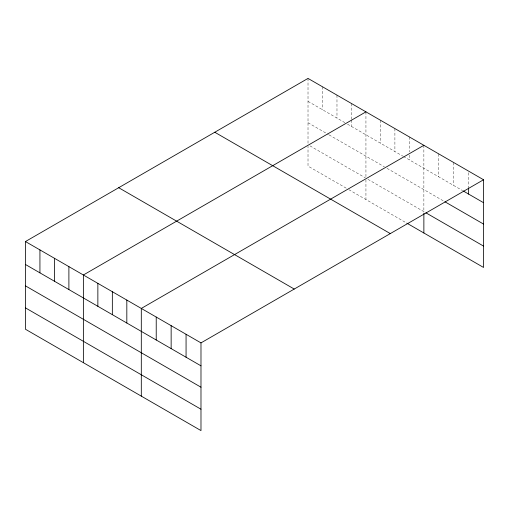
<?xml version="1.0" encoding="UTF-8"?>
<svg xmlns="http://www.w3.org/2000/svg" width="509" height="509" viewBox="0 0 509 509"><rect width="100%" height="100%" fill="white"/><g stroke="black" fill="none" stroke-linecap="round" stroke-linejoin="round"><path stroke-width="0.38" stroke-dasharray="2.54 1.91" d="M308.015 78.411L308.015 143.952M308.015 101.361L344.879 122.644M347.507 124.164L402.804 156.085M403.459 156.467L462.528 190.57M308.015 122.726L328.42 134.51M329.075 134.891L384.371 166.812M387.005 168.333L443.536 200.972M309.987 145.879L365.284 177.806M367.918 179.327L425.225 212.412M346.19 188.152L308.015 166.106L308.015 146.268M348.824 189.672L406.093 222.732M468.63 172.723L468.63 186.968M453.71 162.53L453.71 185.48M438.79 153.915L438.79 176.865M423.87 145.3L423.87 211.629M409.389 136.94L409.389 151.975M409.389 155.137L409.389 159.89M394.901 128.573L394.901 151.523M380.42 120.213L380.42 143.163M365.939 111.853L365.939 177.399M365.939 179.709L365.939 199.553M351.458 103.492L351.458 119.322M351.458 120.111L351.458 126.442M336.977 95.132L336.977 118.082M322.496 86.772L322.496 109.721"/><path stroke-width="0.76" d="M483.55 179.753L200.985 342.894L200.985 430.589L25.45 329.247L25.45 241.546L308.015 78.411L483.55 179.753L483.55 267.454L406.755 223.114M365.939 111.853L83.374 274.994L83.374 362.688M423.87 145.3L141.305 308.435L141.305 396.129M463.203 190.958L483.55 202.703M444.891 201.755L483.55 224.075M425.899 212.807L483.55 246.089M214.766 132.245L390.301 233.593M118.699 187.713L294.234 289.055M25.45 241.546L200.985 342.894M25.45 264.495L200.985 365.844M25.45 285.861L200.985 387.209M25.45 307.875L200.985 409.223M468.63 187.757L468.63 194.088M423.87 213.156L423.87 232.995M186.065 334.279L186.065 357.229M171.145 325.665L171.145 348.614M156.225 317.05L156.225 339.999M126.824 300.075L126.824 323.024M112.343 291.714L112.343 314.664M97.862 283.354L97.862 306.303M68.893 266.633L68.893 289.576M54.412 258.267L54.412 281.216M39.931 249.906L39.931 272.856"/></g></svg>
